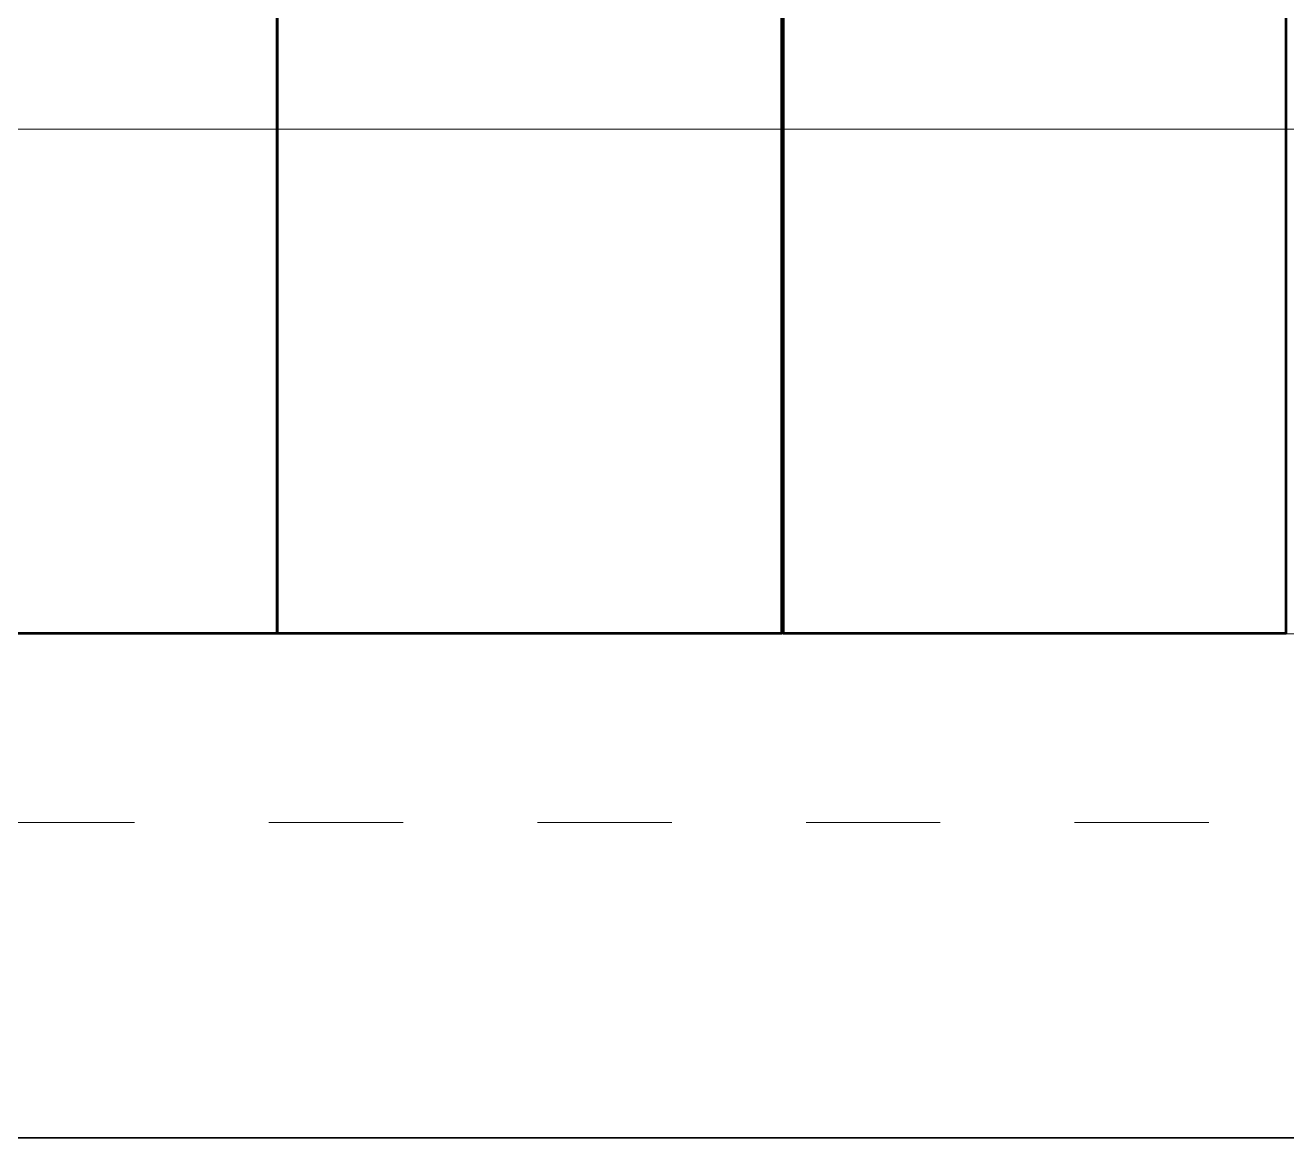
# Model space of a CAD drawing. Header units: inches. Extents: x 1 to 361, y -269 to -1.
# Drawn here: x 268 to 308.01, y -269 to -233.73 of the extents above; entities that cross this region are included whole.
import ezdxf

# ---------------------------------------------------------------- set-up
doc = ezdxf.new("R2010")
doc.units = ezdxf.units.IN
doc.header["$MEASUREMENT"] = 0
doc.linetypes.add('AI-Linetype-5', pattern=[8.519487, 4.259743, -4.259743])
doc.layers.add('Layer 1', color=7, linetype='Continuous')

# ---------------------------------------------------------------- blocks, each defined once
blk = doc.blocks.new('block 19')
at = {"layer": 'Layer 1', "color": 7, "linetype": 'AI-Linetype-5', "lineweight": 9}
blk.add_lwpolyline([(339.624, -259), (120.247, -259)], dxfattribs=at)
blk = doc.blocks.new('block 18')
at = {"layer": 'Layer 1'}
blk.add_blockref('block 19', (0, 0), dxfattribs=at)
blk = doc.blocks.new('block 20')
at = {"layer": 'Layer 1', "color": 7, "lineweight": 53}
for points in [[(276, -197), (212.044, -197), (212.044, -252.999), (276, -252.999), (276, -197)], [(292, -197), (275.985, -197), (275.985, -252.999), (292, -252.999), (292, -197)], [(308, -197), (292.037, -197), (292.037, -252.999), (308, -252.999), (308, -197)]]:
    blk.add_lwpolyline(points, dxfattribs=at)
at = {"layer": 'Layer 1', "color": 7, "lineweight": 18}
for points in [[(260.001, -253.021), (276, -253.021), (276, -237.022), (260.001, -237.022), (260.001, -253.021)], [(292, -253.021), (276, -253.021), (276, -237.022), (292, -237.022), (292, -253.021)], [(308, -253.021), (292, -253.021), (292, -237.022), (308, -237.022), (308, -253.021)], [(324, -253.021), (308, -253.021), (308, -237.022), (324, -237.022), (324, -253.021)]]:
    blk.add_lwpolyline(points, dxfattribs=at)
blk = doc.blocks.new('block 17')
at = {"layer": 'Layer 1'}
for name in ['block 18', 'block 20']:
    blk.add_blockref(name, (0, 0), dxfattribs=at)

msp = doc.modelspace()

# ---------------------------------------------------------------- linework, layer by layer
at = {"layer": 'Layer 1', "color": 7, "lineweight": 35}
msp.add_lwpolyline([(360.999, -269), (1, -269), (1, -0.999), (360.999, -0.999), (360.999, -269)], dxfattribs=at)

# ---------------------------------------------------------------- block references
at = {"layer": 'Layer 1'}
msp.add_blockref('block 17', (0, 0), dxfattribs=at)

doc.saveas('drawing.dxf')
